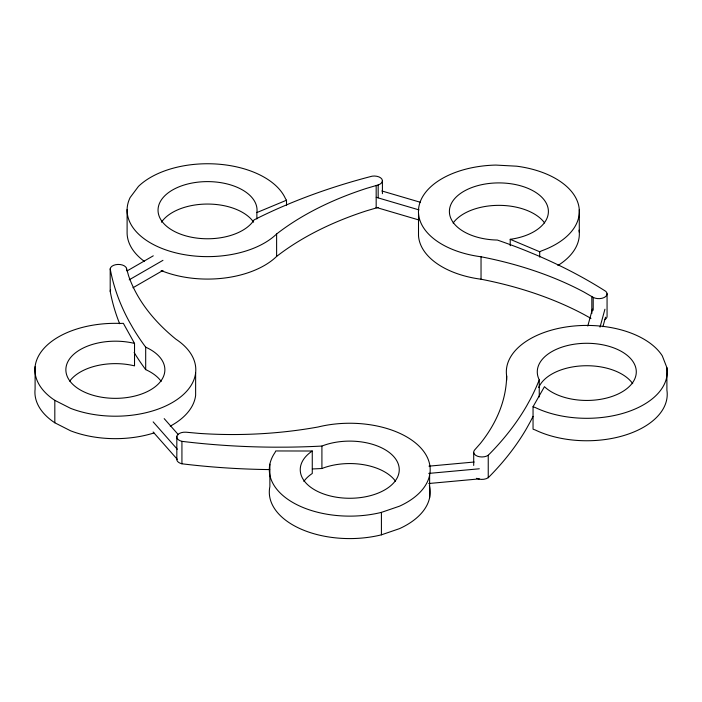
<?xml version="1.0" encoding="UTF-8"?>
<svg xmlns="http://www.w3.org/2000/svg" width="702" height="702" viewBox="0 0 702 702"><rect width="100%" height="100%" fill="white"/><g stroke="black" fill="none" stroke-linecap="round" stroke-linejoin="round"><path stroke-width="1.05" d="M587.793 326.018L592.418 309.152M600.017 327.132L604.931 309.222M602.913 326.702L605.51 317.216M488.241 455.256A8.248 4.765 0 0 1 477.492 456.221A8.248 4.765 0 0 1 474.438 450.193L480.379 443.453A285.24 164.68 0 0 0 506.668 376.061A80.44 46.446 0 0 1 569.129 326.553A80.44 46.446 0 0 1 662.293 355.853L666.9 367.681L666.9 390.128A80.44 46.446 0 0 1 624.148 435.442A80.44 46.446 0 0 1 535.266 429.984L533.046 429.176L533.046 406.721L544.454 386.679A49.5 28.58 0 0 0 627.93 387.758A49.5 28.58 0 0 0 594.348 343.62A49.5 28.58 0 0 0 539.25 379.852A470.05 271.384 0 0 1 530.203 399.473L526.632 405.923A470.05 271.384 0 0 1 488.241 455.256L488.241 477.702A8.248 4.765 0 0 1 476.623 478.299M127.018 270.972L153.273 255.818M129.212 279.817L162.961 260.328M132.959 287.759L162.961 270.437M510.214 239.312L539.706 251.764L541.733 250.798A80.44 46.446 0 0 0 578.194 203.677A80.44 46.446 0 0 0 516.751 166.198L495.84 165.075A80.44 46.446 0 0 0 418.796 207.178A80.44 46.446 0 0 0 481.037 256.774A285.24 164.68 0 0 1 583.941 292.041L593.208 297.385A8.248 4.765 0 0 0 604.071 297.569A8.248 4.765 0 0 0 605.808 291.365A470.05 271.384 0 0 0 536.407 255.045L526.886 251.088A470.05 271.384 0 0 0 497.358 240.049A49.5 28.58 0 0 1 454.703 198.605A49.5 28.58 0 0 1 537.785 193.805A49.5 28.58 0 0 1 510.214 239.312L510.214 245.726M256.871 212.566L286.504 200.228L285.53 198.815A80.44 46.446 0 0 0 219.182 164.233A80.44 46.446 0 0 0 138.461 186.39L130.142 197.525A80.44 46.446 0 0 0 175.693 252.834A80.44 46.446 0 0 0 276.614 233.985A285.24 164.68 0 0 1 366.505 188.382L378.176 184.942A8.248 4.765 0 0 0 381.835 179.036A8.248 4.765 0 0 0 372.165 176.167A470.05 271.384 0 0 0 290.882 203.045L281.423 207.055A470.05 271.384 0 0 0 254.124 219.858A49.5 28.58 0 0 1 172.666 230.475A49.5 28.58 0 0 1 190.435 183.371A49.5 28.58 0 0 1 256.871 212.566L256.871 218.98M181.932 441.347A470.05 271.384 0 0 0 275.061 447.183L286.785 447.156A470.05 271.384 0 0 0 321.911 446.06A49.5 28.58 0 0 1 398.613 465.11A49.5 28.58 0 0 1 336.284 497.191A49.5 28.58 0 0 1 312.267 451.017L275.728 450.956L275.07 452.421A80.44 46.446 0 0 0 293.55 502.913A80.44 46.446 0 0 0 381.414 512.381L399.473 506.195A80.44 46.446 0 0 0 418.936 445.998A80.44 46.446 0 0 0 318.094 426.991A285.24 164.68 0 0 1 198.938 433.38L186.004 432.204A8.248 4.765 0 0 0 177.018 435.74A8.248 4.765 0 0 0 181.932 441.347L181.932 463.794A470.05 271.384 0 0 0 269.726 469.585M269.875 464.171L269.875 486.618A80.44 46.446 0 0 0 381.414 534.836L399.473 528.65A80.44 46.446 0 0 0 429.378 485.53M378.176 207.397L366.505 210.828A285.24 164.68 0 0 0 276.614 256.432A80.44 46.446 0 0 1 161.144 270.577M428.975 466.154L474.157 462.021M428.755 473.411L479.317 468.787M428.755 483.511L479.317 478.887M381.853 190.953L420.524 202.325M376.237 197.323L419.085 209.924M376.237 207.423L419.085 220.033M533.046 406.721L535.266 407.537A80.44 46.446 0 0 0 624.148 412.995A80.44 46.446 0 0 0 666.9 367.681M69.726 381.142A49.5 28.58 0 0 1 134.53 365.865L134.53 343.41L123.35 323.324L120.726 323.429A80.44 46.446 0 0 0 43.261 349.166A80.44 46.446 0 0 0 54.817 400.342L70.586 408.345A80.44 46.446 0 0 0 175.772 400.43A80.44 46.446 0 0 0 175.912 339.189A285.24 164.68 0 0 1 128.571 275.737L126.509 268.269A8.248 4.765 0 0 0 117.901 264.435A8.248 4.765 0 0 0 110.196 268.857L110.196 291.304A470.05 271.384 0 0 0 119.647 323.719M35.1 366.672L35.1 389.119A80.44 46.446 0 0 0 54.817 422.788L70.586 430.8A80.44 46.446 0 0 0 153.949 432.967M590.987 318.401L583.941 314.487A285.24 164.68 0 0 0 481.037 279.22A80.44 46.446 0 0 1 418.506 235.697L418.506 213.25M164.18 418.629L178.378 434.722M153.15 421.876L177.29 449.227M153.15 431.984L177.29 459.336M607.063 293.726L607.063 316.172A8.248 4.765 0 0 1 604.861 319.585M593.208 297.385L593.208 310.214M591.83 296.428L591.83 313.531M579.282 209.722L579.282 232.169M539.706 251.764L539.706 257.107M539.25 379.852L539.25 396.955M506.668 376.061L506.668 380.335M481.037 256.774L481.037 279.22M473.701 452.623L473.701 465.452M429.624 475.21L429.624 497.657M382.414 180.862L382.414 193.691M381.414 512.381L381.414 534.836M378.176 184.942L378.176 197.771M376.175 185.398L376.175 207.853M321.911 446.06L321.911 468.506A49.5 28.58 0 0 1 395.472 481.186M312.267 451.017L312.267 473.473A49.5 28.58 0 0 0 303.869 481.405M286.504 200.228L286.504 205.572M276.614 233.985L276.614 256.432M195.63 372.859L195.63 395.314A80.44 46.446 0 0 1 170.261 426.158M176.825 436.354L176.825 458.801A8.248 4.765 0 0 0 181.932 463.794M110.196 268.857A470.05 271.384 0 0 0 129.361 321.797L133.029 328.229A470.05 271.384 0 0 0 145.691 347.174L145.691 369.621A49.5 28.58 0 0 1 161.188 381.405M127.106 209.521L127.106 231.967A80.44 46.446 0 0 0 144.314 261.346M126.509 268.269L126.509 270.402M54.817 400.342L54.817 422.788M161.46 222.192A49.5 28.58 0 0 1 207.52 204.054A49.5 28.58 0 0 1 253.606 222.165M533.046 416.356A470.05 271.384 0 0 1 530.203 421.928L526.632 428.378A470.05 271.384 0 0 1 488.241 477.702M538.706 387.504A49.5 28.58 0 0 1 583.309 365.803A49.5 28.58 0 0 1 632.739 383.687M579.071 230.159A80.44 46.446 0 0 1 557.897 265.505M453.123 223.043A49.5 28.58 0 0 1 498.806 205.353A49.5 28.58 0 0 1 544.594 222.946M321.911 468.506A470.05 271.384 0 0 1 312.346 468.954M145.691 347.174A49.5 28.58 0 0 1 138.004 395.182A49.5 28.58 0 0 1 65.9 370.867A49.5 28.58 0 0 1 134.53 343.41M145.691 369.621A470.05 271.384 0 0 1 134.126 352.501M110.196 291.304A8.248 4.765 0 0 1 110.618 290.084"/></g></svg>
